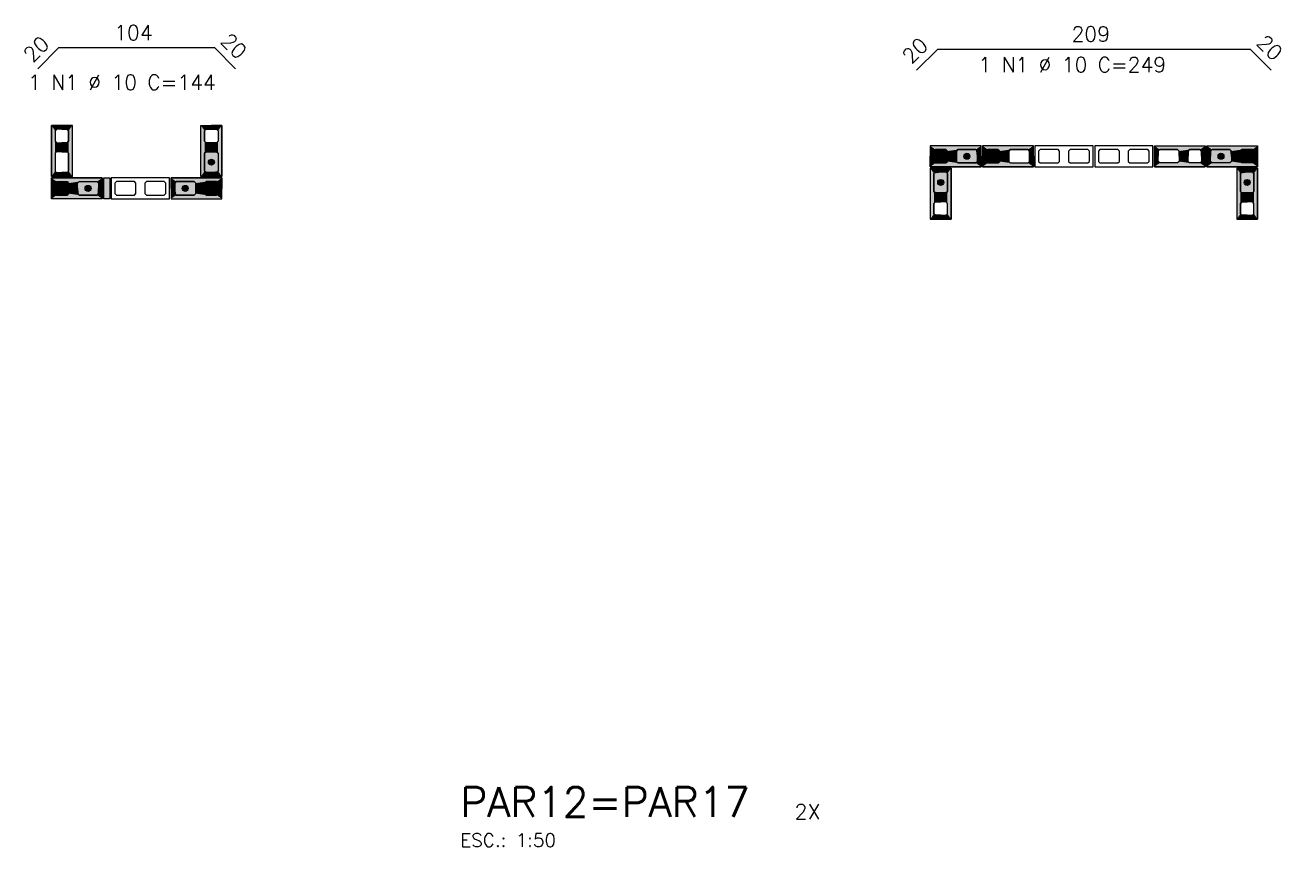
# Model space of a CAD drawing. Extents: x -2 to 121, y -2 to 61.
# Drawn here: x 47.02 to 63.83, y 18.16 to 29.15 of the extents above; entities that cross this region are included whole.
import ezdxf

# ---------------------------------------------------------------- set-up
doc = ezdxf.new("R2010")
doc.units = 0
doc.header["$MEASUREMENT"] = 0
for name, color, linetype in [('PENA_01', 1, 'CONTINUOUS'), ('PENA_02', 2, 'CONTINUOUS'), ('PENA_03', 3, 'CONTINUOUS'), ('PENA_05', 5, 'CONTINUOUS'), ('PENA_06', 6, 'CONTINUOUS'), ('PENA_11', 252, 'CONTINUOUS'), ('PENA_21', 100, 'CONTINUOUS'), ('PENA_25', 210, 'CONTINUOUS')]:
    doc.layers.add(name, color=color, linetype=linetype)
doc.styles.get("Standard").update_dxf_attribs({"font": 'ROMANS.SHX'})

msp = doc.modelspace()

# ---------------------------------------------------------------- linework, layer by layer
at = {"layer": 'PENA_01', "linetype": 'Continuous'}
for points in [[(47.42586, 27.741131), (47.42586, 27.601131), (47.44586, 27.581131), (47.58586, 27.581131), (47.60586, 27.601131), (47.60586, 27.741131), (47.58586, 27.761131), (47.44586, 27.761131), (47.42586, 27.741131)], [(49.60586, 27.741131), (49.60586, 27.601131), (49.58586, 27.581131), (49.44586, 27.581131), (49.42586, 27.601131), (49.42586, 27.741131), (49.44586, 27.761131), (49.58586, 27.761131), (49.60586, 27.741131)], [(47.42586, 27.441131), (47.42586, 27.201131), (47.44586, 27.181131), (47.58586, 27.181131), (47.60586, 27.201131), (47.60586, 27.441131), (47.58586, 27.461131), (47.44586, 27.461131), (47.42586, 27.441131)], [(49.60586, 27.441131), (49.60586, 27.201131), (49.58586, 27.181131), (49.44586, 27.181131), (49.42586, 27.201131), (49.42586, 27.441131), (49.44586, 27.461131), (49.58586, 27.461131), (49.60586, 27.441131)], [(59.204049, 27.310329), (59.344049, 27.310329), (59.364049, 27.330329), (59.364049, 27.470329), (59.344049, 27.490329), (59.204049, 27.490329), (59.184049, 27.470329), (59.184049, 27.330329), (59.204049, 27.310329)], [(59.504049, 27.310329), (59.744049, 27.310329), (59.764049, 27.330329), (59.764049, 27.470329), (59.744049, 27.490329), (59.504049, 27.490329), (59.484049, 27.470329), (59.484049, 27.330329), (59.504049, 27.310329)], [(59.904049, 27.310329), (60.044049, 27.310329), (60.064049, 27.330329), (60.064049, 27.470329), (60.044049, 27.490329), (59.904049, 27.490329), (59.884049, 27.470329), (59.884049, 27.330329), (59.904049, 27.310329)], [(60.204049, 27.310329), (60.444049, 27.310329), (60.464049, 27.330329), (60.464049, 27.470329), (60.444049, 27.490329), (60.204049, 27.490329), (60.184049, 27.470329), (60.184049, 27.330329), (60.204049, 27.310329)], [(60.584049, 27.330329), (60.604049, 27.310329), (60.844049, 27.310329), (60.864049, 27.330329), (60.864049, 27.470329), (60.844049, 27.490329), (60.604049, 27.490329), (60.584049, 27.470329), (60.584049, 27.330329)], [(60.984049, 27.330329), (61.004049, 27.310329), (61.244049, 27.310329), (61.264049, 27.330329), (61.264049, 27.470329), (61.244049, 27.490329), (61.004049, 27.490329), (60.984049, 27.470329), (60.984049, 27.330329)], [(61.384049, 27.330329), (61.404049, 27.310329), (61.644049, 27.310329), (61.664049, 27.330329), (61.664049, 27.470329), (61.644049, 27.490329), (61.404049, 27.490329), (61.384049, 27.470329), (61.384049, 27.330329)], [(61.784049, 27.330329), (61.804049, 27.310329), (62.044049, 27.310329), (62.064049, 27.330329), (62.064049, 27.470329), (62.044049, 27.490329), (61.804049, 27.490329), (61.784049, 27.470329), (61.784049, 27.330329)], [(62.444049, 27.310329), (62.204049, 27.310329), (62.184049, 27.330329), (62.184049, 27.470329), (62.204049, 27.490329), (62.444049, 27.490329), (62.464049, 27.470329), (62.464049, 27.330329), (62.444049, 27.310329)], [(62.744049, 27.310329), (62.604049, 27.310329), (62.584049, 27.330329), (62.584049, 27.470329), (62.604049, 27.490329), (62.744049, 27.490329), (62.764049, 27.470329), (62.764049, 27.330329), (62.744049, 27.310329)], [(63.144049, 27.310329), (62.904049, 27.310329), (62.884049, 27.330329), (62.884049, 27.470329), (62.904049, 27.490329), (63.144049, 27.490329), (63.164049, 27.470329), (63.164049, 27.330329), (63.144049, 27.310329)], [(63.444049, 27.310329), (63.304049, 27.310329), (63.284049, 27.330329), (63.284049, 27.470329), (63.304049, 27.490329), (63.444049, 27.490329), (63.464049, 27.470329), (63.464049, 27.330329), (63.444049, 27.310329)], [(47.44586, 27.061131), (47.58586, 27.061131), (47.60586, 27.041131), (47.60586, 26.901131), (47.58586, 26.881131), (47.44586, 26.881131), (47.42586, 26.901131), (47.42586, 27.041131), (47.44586, 27.061131)], [(47.74586, 27.061131), (47.98586, 27.061131), (48.00586, 27.041131), (48.00586, 26.901131), (47.98586, 26.881131), (47.74586, 26.881131), (47.72586, 26.901131), (47.72586, 27.041131), (47.74586, 27.061131)], [(48.50586, 27.041131), (48.48586, 27.061131), (48.24586, 27.061131), (48.22586, 27.041131), (48.22586, 26.901131), (48.24586, 26.881131), (48.48586, 26.881131), (48.50586, 26.901131), (48.50586, 27.041131)], [(48.90586, 27.041131), (48.88586, 27.061131), (48.64586, 27.061131), (48.62586, 27.041131), (48.62586, 26.901131), (48.64586, 26.881131), (48.88586, 26.881131), (48.90586, 26.901131), (48.90586, 27.041131)], [(49.28586, 27.061131), (49.04586, 27.061131), (49.02586, 27.041131), (49.02586, 26.901131), (49.04586, 26.881131), (49.28586, 26.881131), (49.30586, 26.901131), (49.30586, 27.041131), (49.28586, 27.061131)], [(49.58586, 27.061131), (49.44586, 27.061131), (49.42586, 27.041131), (49.42586, 26.901131), (49.44586, 26.881131), (49.58586, 26.881131), (49.60586, 26.901131), (49.60586, 27.041131), (49.58586, 27.061131)], [(59.364049, 26.930329), (59.364049, 27.170329), (59.344049, 27.190329), (59.204049, 27.190329), (59.184049, 27.170329), (59.184049, 26.930329), (59.204049, 26.910329), (59.344049, 26.910329), (59.364049, 26.930329)], [(63.464049, 26.930329), (63.464049, 27.170329), (63.444049, 27.190329), (63.304049, 27.190329), (63.284049, 27.170329), (63.284049, 26.930329), (63.304049, 26.910329), (63.444049, 26.910329), (63.464049, 26.930329)], [(59.364049, 26.630329), (59.364049, 26.770329), (59.344049, 26.790329), (59.204049, 26.790329), (59.184049, 26.770329), (59.184049, 26.630329), (59.204049, 26.610329), (59.344049, 26.610329), (59.364049, 26.630329)], [(63.464049, 26.630329), (63.464049, 26.770329), (63.444049, 26.790329), (63.304049, 26.790329), (63.284049, 26.770329), (63.284049, 26.630329), (63.304049, 26.610329), (63.444049, 26.610329), (63.464049, 26.630329)]]:
    msp.add_lwpolyline(points, dxfattribs=at)
at = {"layer": 'PENA_02', "linetype": 'Continuous'}
for points in [[(47.37586, 27.811131), (47.37586, 27.131131), (47.65586, 27.131131), (47.65586, 27.811131), (47.37586, 27.811131)], [(49.65586, 27.811131), (49.65586, 27.131131), (49.37586, 27.131131), (49.37586, 27.811131), (49.65586, 27.811131)], [(59.134049, 27.260329), (59.814049, 27.260329), (59.814049, 27.540329), (59.134049, 27.540329), (59.134049, 27.260329)], [(59.834049, 27.260329), (60.514049, 27.260329), (60.514049, 27.540329), (59.834049, 27.540329), (59.834049, 27.260329)], [(60.534049, 27.260329), (61.314049, 27.260329), (61.314049, 27.540329), (60.534049, 27.540329), (60.534049, 27.260329)], [(61.334049, 27.260329), (62.114049, 27.260329), (62.114049, 27.540329), (61.334049, 27.540329), (61.334049, 27.260329)], [(62.814049, 27.260329), (62.134049, 27.260329), (62.134049, 27.540329), (62.814049, 27.540329), (62.814049, 27.260329)], [(63.514049, 27.260329), (62.834049, 27.260329), (62.834049, 27.540329), (63.514049, 27.540329), (63.514049, 27.260329)], [(59.414049, 26.560329), (59.414049, 27.240329), (59.134049, 27.240329), (59.134049, 26.560329), (59.414049, 26.560329)], [(63.514049, 26.560329), (63.514049, 27.240329), (63.234049, 27.240329), (63.234049, 26.560329), (63.514049, 26.560329)], [(47.37586, 27.111131), (48.05586, 27.111131), (48.05586, 26.831131), (47.37586, 26.831131), (47.37586, 27.111131)], [(48.15586, 26.831131), (48.07586, 26.831131), (48.07586, 27.111131), (48.15586, 27.111131), (48.15586, 26.831131)], [(48.95586, 27.111131), (48.17586, 27.111131), (48.17586, 26.831131), (48.95586, 26.831131), (48.95586, 27.111131)], [(49.65586, 27.111131), (48.97586, 27.111131), (48.97586, 26.831131), (49.65586, 26.831131), (49.65586, 27.111131)]]:
    msp.add_lwpolyline(points, dxfattribs=at)
at = {"layer": 'PENA_03', "linetype": 'Continuous'}
for points in [[(49.44586, 27.181131), (49.42586, 27.201131), (49.42586, 27.441131), (49.44586, 27.461131), (49.58586, 27.461131), (49.60586, 27.441131), (49.60586, 27.201131), (49.58586, 27.181131), (49.44586, 27.181131)], [(59.204049, 27.310329), (59.184049, 27.330329), (59.184049, 27.470329), (59.204049, 27.490329), (59.344049, 27.490329), (59.364049, 27.470329), (59.364049, 27.330329), (59.344049, 27.310329), (59.204049, 27.310329)], [(59.764049, 27.330329), (59.744049, 27.310329), (59.504049, 27.310329), (59.484049, 27.330329), (59.484049, 27.470329), (59.504049, 27.490329), (59.744049, 27.490329), (59.764049, 27.470329), (59.764049, 27.330329)], [(59.904049, 27.310329), (59.884049, 27.330329), (59.884049, 27.470329), (59.904049, 27.490329), (60.044049, 27.490329), (60.064049, 27.470329), (60.064049, 27.330329), (60.044049, 27.310329), (59.904049, 27.310329)], [(63.164049, 27.330329), (63.144049, 27.310329), (62.904049, 27.310329), (62.884049, 27.330329), (62.884049, 27.470329), (62.904049, 27.490329), (63.144049, 27.490329), (63.164049, 27.470329), (63.164049, 27.330329)], [(63.304049, 27.310329), (63.284049, 27.330329), (63.284049, 27.470329), (63.304049, 27.490329), (63.444049, 27.490329), (63.464049, 27.470329), (63.464049, 27.330329), (63.444049, 27.310329), (63.304049, 27.310329)], [(47.44586, 26.881131), (47.42586, 26.901131), (47.42586, 27.041131), (47.44586, 27.061131), (47.58586, 27.061131), (47.60586, 27.041131), (47.60586, 26.901131), (47.58586, 26.881131), (47.44586, 26.881131)], [(47.72586, 27.041131), (47.74586, 27.061131), (47.98586, 27.061131), (48.00586, 27.041131), (48.00586, 26.901131), (47.98586, 26.881131), (47.74586, 26.881131), (47.72586, 26.901131), (47.72586, 27.041131)], [(49.02586, 27.041131), (49.04586, 27.061131), (49.28586, 27.061131), (49.30586, 27.041131), (49.30586, 26.901131), (49.28586, 26.881131), (49.04586, 26.881131), (49.02586, 26.901131), (49.02586, 27.041131)], [(49.44586, 26.881131), (49.42586, 26.901131), (49.42586, 27.041131), (49.44586, 27.061131), (49.58586, 27.061131), (49.60586, 27.041131), (49.60586, 26.901131), (49.58586, 26.881131), (49.44586, 26.881131)], [(59.344049, 27.190329), (59.364049, 27.170329), (59.364049, 26.930329), (59.344049, 26.910329), (59.204049, 26.910329), (59.184049, 26.930329), (59.184049, 27.170329), (59.204049, 27.190329), (59.344049, 27.190329)], [(63.444049, 27.190329), (63.464049, 27.170329), (63.464049, 26.930329), (63.444049, 26.910329), (63.304049, 26.910329), (63.284049, 26.930329), (63.284049, 27.170329), (63.304049, 27.190329), (63.444049, 27.190329)]]:
    msp.add_lwpolyline(points, dxfattribs=at)
for centre in [(59.274049, 27.400329), (59.624049, 27.400329), (59.974049, 27.400329), (63.024049, 27.400329), (63.374049, 27.400329), (49.51586, 27.321131), (59.274049, 27.050329), (63.374049, 27.050329), (47.51586, 26.971131), (47.86586, 26.971131), (49.16586, 26.971131), (49.51586, 26.971131)]:
    msp.add_circle(centre, 0.04, dxfattribs=at)
for points in [[(59.314049, 27.400329), (59.254049, 27.43497), (59.236461, 27.41401)], [(59.314049, 27.400329), (59.236461, 27.41401), (59.236461, 27.386648)], [(59.314049, 27.400329), (59.236461, 27.386648), (59.254049, 27.365688)], [(59.314049, 27.400329), (59.280995, 27.439721), (59.254049, 27.43497)], [(59.314049, 27.400329), (59.254049, 27.365688), (59.280995, 27.360937)], [(59.314049, 27.400329), (59.304691, 27.42604), (59.280995, 27.439721)], [(59.314049, 27.400329), (59.280995, 27.360937), (59.304691, 27.374617)], [(59.314049, 27.400329), (59.304691, 27.374617), (59.314049, 27.400329)], [(59.664049, 27.400329), (59.604049, 27.43497), (59.586461, 27.41401)], [(59.664049, 27.400329), (59.586461, 27.41401), (59.586461, 27.386648)], [(59.664049, 27.400329), (59.586461, 27.386648), (59.604049, 27.365688)], [(59.664049, 27.400329), (59.630995, 27.439721), (59.604049, 27.43497)], [(59.664049, 27.400329), (59.604049, 27.365688), (59.630995, 27.360937)], [(59.664049, 27.400329), (59.654691, 27.42604), (59.630995, 27.439721)], [(59.664049, 27.400329), (59.630995, 27.360937), (59.654691, 27.374617)], [(59.664049, 27.400329), (59.654691, 27.374617), (59.664049, 27.400329)], [(60.014049, 27.400329), (59.954049, 27.43497), (59.936461, 27.41401)], [(60.014049, 27.400329), (59.936461, 27.41401), (59.936461, 27.386648)], [(60.014049, 27.400329), (59.936461, 27.386648), (59.954049, 27.365688)], [(60.014049, 27.400329), (59.980995, 27.439721), (59.954049, 27.43497)], [(60.014049, 27.400329), (59.954049, 27.365688), (59.980995, 27.360937)], [(60.014049, 27.400329), (60.004691, 27.42604), (59.980995, 27.439721)], [(60.014049, 27.400329), (59.980995, 27.360937), (60.004691, 27.374617)], [(60.014049, 27.400329), (60.004691, 27.374617), (60.014049, 27.400329)], [(63.064049, 27.400329), (63.004049, 27.43497), (62.986461, 27.41401)], [(63.064049, 27.400329), (62.986461, 27.41401), (62.986461, 27.386648)], [(63.064049, 27.400329), (62.986461, 27.386648), (63.004049, 27.365688)], [(63.064049, 27.400329), (63.030995, 27.439721), (63.004049, 27.43497)], [(63.064049, 27.400329), (63.004049, 27.365688), (63.030995, 27.360937)], [(63.064049, 27.400329), (63.054691, 27.42604), (63.030995, 27.439721)], [(63.064049, 27.400329), (63.030995, 27.360937), (63.054691, 27.374617)], [(63.064049, 27.400329), (63.054691, 27.374617), (63.064049, 27.400329)], [(63.414049, 27.400329), (63.354049, 27.43497), (63.336461, 27.41401)], [(63.414049, 27.400329), (63.336461, 27.41401), (63.336461, 27.386648)], [(63.414049, 27.400329), (63.336461, 27.386648), (63.354049, 27.365688)], [(63.414049, 27.400329), (63.380995, 27.439721), (63.354049, 27.43497)], [(63.414049, 27.400329), (63.354049, 27.365688), (63.380995, 27.360937)], [(63.414049, 27.400329), (63.404691, 27.42604), (63.380995, 27.439721)], [(63.414049, 27.400329), (63.380995, 27.360937), (63.404691, 27.374617)], [(63.414049, 27.400329), (63.404691, 27.374617), (63.414049, 27.400329)], [(49.55586, 27.321131), (49.49586, 27.355772), (49.478272, 27.334811)], [(49.55586, 27.321131), (49.478272, 27.334811), (49.478272, 27.30745)], [(49.55586, 27.321131), (49.478272, 27.30745), (49.49586, 27.286489)], [(49.55586, 27.321131), (49.522806, 27.360523), (49.49586, 27.355772)], [(49.55586, 27.321131), (49.49586, 27.286489), (49.522806, 27.281738)], [(49.55586, 27.321131), (49.546502, 27.346842), (49.522806, 27.360523)], [(49.55586, 27.321131), (49.522806, 27.281738), (49.546502, 27.295419)], [(49.55586, 27.321131), (49.546502, 27.295419), (49.55586, 27.321131)], [(59.314049, 27.050329), (59.254049, 27.08497), (59.236461, 27.06401)], [(59.314049, 27.050329), (59.236461, 27.06401), (59.236461, 27.036648)], [(59.314049, 27.050329), (59.236461, 27.036648), (59.254049, 27.015688)], [(59.314049, 27.050329), (59.280995, 27.089721), (59.254049, 27.08497)], [(59.314049, 27.050329), (59.254049, 27.015688), (59.280995, 27.010937)], [(59.314049, 27.050329), (59.304691, 27.07604), (59.280995, 27.089721)], [(59.314049, 27.050329), (59.280995, 27.010937), (59.304691, 27.024617)], [(59.314049, 27.050329), (59.304691, 27.024617), (59.314049, 27.050329)], [(63.414049, 27.050329), (63.354049, 27.08497), (63.336461, 27.06401)], [(63.414049, 27.050329), (63.336461, 27.06401), (63.336461, 27.036648)], [(63.414049, 27.050329), (63.336461, 27.036648), (63.354049, 27.015688)], [(63.414049, 27.050329), (63.380995, 27.089721), (63.354049, 27.08497)], [(63.414049, 27.050329), (63.354049, 27.015688), (63.380995, 27.010937)], [(63.414049, 27.050329), (63.404691, 27.07604), (63.380995, 27.089721)], [(63.414049, 27.050329), (63.380995, 27.010937), (63.404691, 27.024617)], [(63.414049, 27.050329), (63.404691, 27.024617), (63.414049, 27.050329)], [(47.55586, 26.971131), (47.49586, 27.005772), (47.478272, 26.984811)], [(47.55586, 26.971131), (47.478272, 26.984811), (47.478272, 26.95745)], [(47.55586, 26.971131), (47.478272, 26.95745), (47.49586, 26.93649)], [(47.55586, 26.971131), (47.522806, 27.010523), (47.49586, 27.005772)], [(47.55586, 26.971131), (47.49586, 26.93649), (47.522806, 26.931738)], [(47.55586, 26.971131), (47.546502, 26.996842), (47.522806, 27.010523)], [(47.55586, 26.971131), (47.522806, 26.931738), (47.546502, 26.945419)], [(47.55586, 26.971131), (47.546502, 26.945419), (47.55586, 26.971131)], [(47.90586, 26.971131), (47.84586, 27.005772), (47.828272, 26.984811)], [(47.90586, 26.971131), (47.828272, 26.984811), (47.828272, 26.95745)], [(47.90586, 26.971131), (47.828272, 26.95745), (47.84586, 26.936489)], [(47.90586, 26.971131), (47.872806, 27.010523), (47.84586, 27.005772)], [(47.90586, 26.971131), (47.84586, 26.936489), (47.872806, 26.931738)], [(47.90586, 26.971131), (47.896502, 26.996842), (47.872806, 27.010523)], [(47.90586, 26.971131), (47.872806, 26.931738), (47.896502, 26.945419)], [(47.90586, 26.971131), (47.896502, 26.945419), (47.90586, 26.971131)], [(49.20586, 26.971131), (49.14586, 27.005772), (49.128272, 26.984811)], [(49.20586, 26.971131), (49.128272, 26.984811), (49.128272, 26.95745)], [(49.20586, 26.971131), (49.128272, 26.95745), (49.14586, 26.936489)], [(49.20586, 26.971131), (49.172806, 27.010523), (49.14586, 27.005772)], [(49.20586, 26.971131), (49.14586, 26.936489), (49.172806, 26.931738)], [(49.20586, 26.971131), (49.196502, 26.996842), (49.172806, 27.010523)], [(49.20586, 26.971131), (49.172806, 26.931738), (49.196502, 26.945419)], [(49.20586, 26.971131), (49.196502, 26.945419), (49.20586, 26.971131)], [(49.55586, 26.971131), (49.49586, 27.005772), (49.478272, 26.984811)], [(49.55586, 26.971131), (49.478272, 26.984811), (49.478272, 26.95745)], [(49.55586, 26.971131), (49.478272, 26.95745), (49.49586, 26.93649)], [(49.55586, 26.971131), (49.522806, 27.010523), (49.49586, 27.005772)], [(49.55586, 26.971131), (49.49586, 26.93649), (49.522806, 26.931738)], [(49.55586, 26.971131), (49.546502, 26.996842), (49.522806, 27.010523)], [(49.55586, 26.971131), (49.522806, 26.931738), (49.546502, 26.945419)], [(49.55586, 26.971131), (49.546502, 26.945419), (49.55586, 26.971131)]]:
    msp.add_solid(points, dxfattribs=at)
at = {"layer": 'PENA_05', "linetype": 'Continuous'}
for p, q in [((47.193017, 28.571916), (47.47586, 28.854759)), ((47.47586, 28.854759), (49.55569, 28.854833)), ((49.55569, 28.854833), (49.838532, 28.57199)), ((58.951206, 28.551835), (59.234049, 28.834677)), ((59.234049, 28.834677), (63.413879, 28.834833)), ((63.413879, 28.834833), (63.696722, 28.55199))]:
    msp.add_line(p, q, dxfattribs=at)
at = {"layer": 'PENA_11', "linetype": 'Continuous'}
for points in [[(49.44586, 27.181131), (49.42586, 27.441131), (49.44586, 27.461131)], [(49.44586, 27.181131), (49.42586, 27.201131), (49.42586, 27.441131)], [(49.44586, 27.181131), (49.44586, 27.461131), (49.58586, 27.461131)], [(49.44586, 27.181131), (49.58586, 27.461131), (49.60586, 27.441131)], [(49.44586, 27.181131), (49.60586, 27.441131), (49.60586, 27.201131)], [(59.204049, 27.310329), (59.184049, 27.470329), (59.204049, 27.490329)], [(59.204049, 27.310329), (59.184049, 27.330329), (59.184049, 27.470329)], [(59.204049, 27.310329), (59.204049, 27.490329), (59.344049, 27.490329)], [(59.204049, 27.310329), (59.344049, 27.490329), (59.364049, 27.470329)], [(59.204049, 27.310329), (59.364049, 27.470329), (59.364049, 27.330329)], [(59.764049, 27.330329), (59.484049, 27.470329), (59.504049, 27.490329)], [(59.764049, 27.330329), (59.484049, 27.330329), (59.484049, 27.470329)], [(59.764049, 27.330329), (59.504049, 27.490329), (59.744049, 27.490329)], [(59.764049, 27.330329), (59.744049, 27.490329), (59.764049, 27.470329)], [(59.764049, 27.330329), (59.764049, 27.470329), (59.764049, 27.330329)], [(59.904049, 27.310329), (59.884049, 27.470329), (59.904049, 27.490329)], [(59.904049, 27.310329), (59.884049, 27.330329), (59.884049, 27.470329)], [(59.904049, 27.310329), (59.904049, 27.490329), (60.044049, 27.490329)], [(59.904049, 27.310329), (60.044049, 27.490329), (60.064049, 27.470329)], [(59.904049, 27.310329), (60.064049, 27.470329), (60.064049, 27.330329)], [(63.164049, 27.330329), (62.884049, 27.470329), (62.904049, 27.490329)], [(63.164049, 27.330329), (62.884049, 27.330329), (62.884049, 27.470329)], [(63.164049, 27.330329), (62.904049, 27.490329), (63.144049, 27.490329)], [(63.164049, 27.330329), (63.144049, 27.490329), (63.164049, 27.470329)], [(63.164049, 27.330329), (63.164049, 27.470329), (63.164049, 27.330329)], [(63.304049, 27.310329), (63.284049, 27.470329), (63.304049, 27.490329)], [(63.304049, 27.310329), (63.284049, 27.330329), (63.284049, 27.470329)], [(63.304049, 27.310329), (63.304049, 27.490329), (63.444049, 27.490329)], [(63.304049, 27.310329), (63.444049, 27.490329), (63.464049, 27.470329)], [(63.304049, 27.310329), (63.464049, 27.470329), (63.464049, 27.330329)], [(59.204049, 27.310329), (59.364049, 27.330329), (59.344049, 27.310329)], [(59.204049, 27.310329), (59.344049, 27.310329), (59.204049, 27.310329)], [(59.764049, 27.330329), (59.504049, 27.310329), (59.484049, 27.330329)], [(59.764049, 27.330329), (59.744049, 27.310329), (59.504049, 27.310329)], [(59.904049, 27.310329), (60.064049, 27.330329), (60.044049, 27.310329)], [(59.904049, 27.310329), (60.044049, 27.310329), (59.904049, 27.310329)], [(63.164049, 27.330329), (62.904049, 27.310329), (62.884049, 27.330329)], [(63.164049, 27.330329), (63.144049, 27.310329), (62.904049, 27.310329)], [(63.304049, 27.310329), (63.464049, 27.330329), (63.444049, 27.310329)], [(63.304049, 27.310329), (63.444049, 27.310329), (63.304049, 27.310329)], [(47.44586, 26.881131), (47.42586, 27.041131), (47.44586, 27.061131)], [(47.44586, 26.881131), (47.44586, 27.061131), (47.58586, 27.061131)], [(47.44586, 26.881131), (47.58586, 27.061131), (47.60586, 27.041131)], [(47.72586, 27.041131), (47.74586, 27.061131), (47.98586, 27.061131)], [(47.72586, 27.041131), (47.98586, 27.061131), (48.00586, 27.041131)], [(49.02586, 27.041131), (49.04586, 27.061131), (49.28586, 27.061131)], [(49.02586, 27.041131), (49.28586, 27.061131), (49.30586, 27.041131)], [(49.44586, 26.881131), (49.42586, 27.041131), (49.44586, 27.061131)], [(49.44586, 27.181131), (49.60586, 27.201131), (49.58586, 27.181131)], [(49.44586, 27.181131), (49.58586, 27.181131), (49.44586, 27.181131)], [(49.44586, 26.881131), (49.44586, 27.061131), (49.58586, 27.061131)], [(49.44586, 26.881131), (49.58586, 27.061131), (49.60586, 27.041131)], [(59.344049, 27.190329), (59.204049, 26.910329), (59.184049, 26.930329)], [(59.344049, 27.190329), (59.184049, 26.930329), (59.184049, 27.170329)], [(59.344049, 27.190329), (59.184049, 27.170329), (59.204049, 27.190329)], [(59.344049, 27.190329), (59.344049, 26.910329), (59.204049, 26.910329)], [(59.344049, 27.190329), (59.204049, 27.190329), (59.344049, 27.190329)], [(59.344049, 27.190329), (59.364049, 27.170329), (59.364049, 26.930329)], [(59.344049, 27.190329), (59.364049, 26.930329), (59.344049, 26.910329)], [(63.444049, 27.190329), (63.304049, 26.910329), (63.284049, 26.930329)], [(63.444049, 27.190329), (63.284049, 26.930329), (63.284049, 27.170329)], [(63.444049, 27.190329), (63.284049, 27.170329), (63.304049, 27.190329)], [(63.444049, 27.190329), (63.444049, 26.910329), (63.304049, 26.910329)], [(63.444049, 27.190329), (63.304049, 27.190329), (63.444049, 27.190329)], [(63.444049, 27.190329), (63.464049, 27.170329), (63.464049, 26.930329)], [(63.444049, 27.190329), (63.464049, 26.930329), (63.444049, 26.910329)], [(47.44586, 26.881131), (47.42586, 26.901131), (47.42586, 27.041131)], [(47.44586, 26.881131), (47.60586, 27.041131), (47.60586, 26.901131)], [(47.44586, 26.881131), (47.60586, 26.901131), (47.58586, 26.881131)], [(47.72586, 27.041131), (48.00586, 27.041131), (48.00586, 26.901131)], [(47.72586, 27.041131), (48.00586, 26.901131), (47.98586, 26.881131)], [(47.72586, 27.041131), (47.98586, 26.881131), (47.74586, 26.881131)], [(47.72586, 27.041131), (47.74586, 26.881131), (47.72586, 26.901131)], [(47.72586, 27.041131), (47.72586, 26.901131), (47.72586, 27.041131)], [(49.02586, 27.041131), (49.30586, 27.041131), (49.30586, 26.901131)], [(49.02586, 27.041131), (49.30586, 26.901131), (49.28586, 26.881131)], [(49.02586, 27.041131), (49.28586, 26.881131), (49.04586, 26.881131)], [(49.02586, 27.041131), (49.04586, 26.881131), (49.02586, 26.901131)], [(49.02586, 27.041131), (49.02586, 26.901131), (49.02586, 27.041131)], [(49.44586, 26.881131), (49.42586, 26.901131), (49.42586, 27.041131)], [(49.44586, 26.881131), (49.60586, 27.041131), (49.60586, 26.901131)], [(49.44586, 26.881131), (49.60586, 26.901131), (49.58586, 26.881131)], [(47.44586, 26.881131), (47.58586, 26.881131), (47.44586, 26.881131)], [(49.44586, 26.881131), (49.58586, 26.881131), (49.44586, 26.881131)]]:
    msp.add_solid(points, dxfattribs=at)
at = {"layer": 'PENA_21', "linetype": 'Continuous'}
for points in [[(47.51586, 27.811131), (47.51586, 27.761131), (47.44586, 27.761131), (47.42586, 27.741131), (47.42586, 27.601131), (47.44586, 27.581131), (47.51586, 27.581131), (47.51586, 27.461131), (47.44586, 27.461131), (47.42586, 27.441131), (47.42586, 27.201131), (47.44586, 27.181131), (47.51586, 27.181131), (47.51586, 27.131131), (47.37586, 27.131131), (47.37586, 27.811131), (47.51586, 27.811131)], [(47.51586, 27.811131), (47.51586, 27.761131), (47.58586, 27.761131), (47.60586, 27.741131), (47.60586, 27.601131), (47.58586, 27.581131), (47.51586, 27.581131), (47.51586, 27.461131), (47.58586, 27.461131), (47.60586, 27.441131), (47.60586, 27.201131), (47.58586, 27.181131), (47.51586, 27.181131), (47.51586, 27.131131), (47.65586, 27.131131), (47.65586, 27.811131), (47.51586, 27.811131)], [(49.51586, 27.811131), (49.51586, 27.761131), (49.44586, 27.761131), (49.42586, 27.741131), (49.42586, 27.601131), (49.44586, 27.581131), (49.51586, 27.581131), (49.51586, 27.461131), (49.44586, 27.461131), (49.42586, 27.441131), (49.42586, 27.201131), (49.44586, 27.181131), (49.51586, 27.181131), (49.51586, 27.131131), (49.37586, 27.131131), (49.37586, 27.811131), (49.51586, 27.811131)], [(49.51586, 27.811131), (49.51586, 27.761131), (49.58586, 27.761131), (49.60586, 27.741131), (49.60586, 27.601131), (49.58586, 27.581131), (49.51586, 27.581131), (49.51586, 27.461131), (49.58586, 27.461131), (49.60586, 27.441131), (49.60586, 27.201131), (49.58586, 27.181131), (49.51586, 27.181131), (49.51586, 27.131131), (49.65586, 27.131131), (49.65586, 27.811131), (49.51586, 27.811131)], [(59.134049, 27.400329), (59.184049, 27.400329), (59.184049, 27.470329), (59.204049, 27.490329), (59.344049, 27.490329), (59.364049, 27.470329), (59.364049, 27.400329), (59.484049, 27.400329), (59.484049, 27.470329), (59.504049, 27.490329), (59.744049, 27.490329), (59.764049, 27.470329), (59.764049, 27.400329), (59.814049, 27.400329), (59.814049, 27.540329), (59.134049, 27.540329), (59.134049, 27.400329)], [(59.134049, 27.400329), (59.184049, 27.400329), (59.184049, 27.330329), (59.204049, 27.310329), (59.344049, 27.310329), (59.364049, 27.330329), (59.364049, 27.400329), (59.484049, 27.400329), (59.484049, 27.330329), (59.504049, 27.310329), (59.744049, 27.310329), (59.764049, 27.330329), (59.764049, 27.400329), (59.814049, 27.400329), (59.814049, 27.260329), (59.134049, 27.260329), (59.134049, 27.400329)], [(59.834049, 27.400329), (59.884049, 27.400329), (59.884049, 27.470329), (59.904049, 27.490329), (60.044049, 27.490329), (60.064049, 27.470329), (60.064049, 27.400329), (60.184049, 27.400329), (60.184049, 27.470329), (60.204049, 27.490329), (60.444049, 27.490329), (60.464049, 27.470329), (60.464049, 27.400329), (60.514049, 27.400329), (60.514049, 27.540329), (59.834049, 27.540329), (59.834049, 27.400329)], [(59.834049, 27.400329), (59.884049, 27.400329), (59.884049, 27.330329), (59.904049, 27.310329), (60.044049, 27.310329), (60.064049, 27.330329), (60.064049, 27.400329), (60.184049, 27.400329), (60.184049, 27.330329), (60.204049, 27.310329), (60.444049, 27.310329), (60.464049, 27.330329), (60.464049, 27.400329), (60.514049, 27.400329), (60.514049, 27.260329), (59.834049, 27.260329), (59.834049, 27.400329)], [(62.814049, 27.400329), (62.764049, 27.400329), (62.764049, 27.470329), (62.744049, 27.490329), (62.604049, 27.490329), (62.584049, 27.470329), (62.584049, 27.400329), (62.464049, 27.400329), (62.464049, 27.470329), (62.444049, 27.490329), (62.204049, 27.490329), (62.184049, 27.470329), (62.184049, 27.400329), (62.134049, 27.400329), (62.134049, 27.540329), (62.814049, 27.540329), (62.814049, 27.400329)], [(62.814049, 27.400329), (62.764049, 27.400329), (62.764049, 27.330329), (62.744049, 27.310329), (62.604049, 27.310329), (62.584049, 27.330329), (62.584049, 27.400329), (62.464049, 27.400329), (62.464049, 27.330329), (62.444049, 27.310329), (62.204049, 27.310329), (62.184049, 27.330329), (62.184049, 27.400329), (62.134049, 27.400329), (62.134049, 27.260329), (62.814049, 27.260329), (62.814049, 27.400329)], [(63.514049, 27.400329), (63.464049, 27.400329), (63.464049, 27.470329), (63.444049, 27.490329), (63.304049, 27.490329), (63.284049, 27.470329), (63.284049, 27.400329), (63.164049, 27.400329), (63.164049, 27.470329), (63.144049, 27.490329), (62.904049, 27.490329), (62.884049, 27.470329), (62.884049, 27.400329), (62.834049, 27.400329), (62.834049, 27.540329), (63.514049, 27.540329), (63.514049, 27.400329)], [(63.514049, 27.400329), (63.464049, 27.400329), (63.464049, 27.330329), (63.444049, 27.310329), (63.304049, 27.310329), (63.284049, 27.330329), (63.284049, 27.400329), (63.164049, 27.400329), (63.164049, 27.330329), (63.144049, 27.310329), (62.904049, 27.310329), (62.884049, 27.330329), (62.884049, 27.400329), (62.834049, 27.400329), (62.834049, 27.260329), (63.514049, 27.260329), (63.514049, 27.400329)], [(59.274049, 26.560329), (59.274049, 26.610329), (59.204049, 26.610329), (59.184049, 26.630329), (59.184049, 26.770329), (59.204049, 26.790329), (59.274049, 26.790329), (59.274049, 26.910329), (59.204049, 26.910329), (59.184049, 26.930329), (59.184049, 27.170329), (59.204049, 27.190329), (59.274049, 27.190329), (59.274049, 27.240329), (59.134049, 27.240329), (59.134049, 26.560329), (59.274049, 26.560329)], [(59.274049, 26.560329), (59.274049, 26.610329), (59.344049, 26.610329), (59.364049, 26.630329), (59.364049, 26.770329), (59.344049, 26.790329), (59.274049, 26.790329), (59.274049, 26.910329), (59.344049, 26.910329), (59.364049, 26.930329), (59.364049, 27.170329), (59.344049, 27.190329), (59.274049, 27.190329), (59.274049, 27.240329), (59.414049, 27.240329), (59.414049, 26.560329), (59.274049, 26.560329)], [(63.374049, 26.560329), (63.374049, 26.610329), (63.304049, 26.610329), (63.284049, 26.630329), (63.284049, 26.770329), (63.304049, 26.790329), (63.374049, 26.790329), (63.374049, 26.910329), (63.304049, 26.910329), (63.284049, 26.930329), (63.284049, 27.170329), (63.304049, 27.190329), (63.374049, 27.190329), (63.374049, 27.240329), (63.234049, 27.240329), (63.234049, 26.560329), (63.374049, 26.560329)], [(63.374049, 26.560329), (63.374049, 26.610329), (63.444049, 26.610329), (63.464049, 26.630329), (63.464049, 26.770329), (63.444049, 26.790329), (63.374049, 26.790329), (63.374049, 26.910329), (63.444049, 26.910329), (63.464049, 26.930329), (63.464049, 27.170329), (63.444049, 27.190329), (63.374049, 27.190329), (63.374049, 27.240329), (63.514049, 27.240329), (63.514049, 26.560329), (63.374049, 26.560329)], [(47.37586, 26.971131), (47.42586, 26.971131), (47.42586, 27.041131), (47.44586, 27.061131), (47.58586, 27.061131), (47.60586, 27.041131), (47.60586, 26.971131), (47.72586, 26.971131), (47.72586, 27.041131), (47.74586, 27.061131), (47.98586, 27.061131), (48.00586, 27.041131), (48.00586, 26.971131), (48.05586, 26.971131), (48.05586, 27.111131), (47.37586, 27.111131), (47.37586, 26.971131)], [(49.65586, 26.971131), (49.60586, 26.971131), (49.60586, 27.041131), (49.58586, 27.061131), (49.44586, 27.061131), (49.42586, 27.041131), (49.42586, 26.971131), (49.30586, 26.971131), (49.30586, 27.041131), (49.28586, 27.061131), (49.04586, 27.061131), (49.02586, 27.041131), (49.02586, 26.971131), (48.97586, 26.971131), (48.97586, 27.111131), (49.65586, 27.111131), (49.65586, 26.971131)], [(47.37586, 26.971131), (47.42586, 26.971131), (47.42586, 26.901131), (47.44586, 26.881131), (47.58586, 26.881131), (47.60586, 26.901131), (47.60586, 26.971131), (47.72586, 26.971131), (47.72586, 26.901131), (47.74586, 26.881131), (47.98586, 26.881131), (48.00586, 26.901131), (48.00586, 26.971131), (48.05586, 26.971131), (48.05586, 26.831131), (47.37586, 26.831131), (47.37586, 26.971131)], [(49.65586, 26.971131), (49.60586, 26.971131), (49.60586, 26.901131), (49.58586, 26.881131), (49.44586, 26.881131), (49.42586, 26.901131), (49.42586, 26.971131), (49.30586, 26.971131), (49.30586, 26.901131), (49.28586, 26.881131), (49.04586, 26.881131), (49.02586, 26.901131), (49.02586, 26.971131), (48.97586, 26.971131), (48.97586, 26.831131), (49.65586, 26.831131), (49.65586, 26.971131)]]:
    msp.add_lwpolyline(points, dxfattribs=at)
for points in [[(47.44586, 27.761131), (47.42586, 27.741131), (47.37586, 27.811131)], [(47.44586, 27.761131), (47.37586, 27.811131), (47.51586, 27.811131)], [(47.37586, 27.811131), (47.42586, 27.741131), (47.37586, 27.131131)], [(47.37586, 27.131131), (47.42586, 27.741131), (47.42586, 27.201131)], [(47.42586, 27.201131), (47.42586, 27.741131), (47.42586, 27.601131)], [(47.44586, 27.761131), (47.51586, 27.811131), (47.51586, 27.761131)], [(47.65586, 27.811131), (47.51586, 27.811131), (47.58586, 27.761131)], [(47.58586, 27.761131), (47.51586, 27.811131), (47.51586, 27.761131)], [(47.60586, 27.741131), (47.65586, 27.811131), (47.58586, 27.761131)], [(47.65586, 27.131131), (47.65586, 27.811131), (47.60586, 27.741131)], [(47.60586, 27.601131), (47.65586, 27.131131), (47.60586, 27.741131)], [(49.44586, 27.761131), (49.42586, 27.741131), (49.37586, 27.811131)], [(49.44586, 27.761131), (49.37586, 27.811131), (49.51586, 27.811131)], [(49.37586, 27.811131), (49.42586, 27.741131), (49.37586, 27.131131)], [(49.37586, 27.131131), (49.42586, 27.741131), (49.42586, 27.201131)], [(49.42586, 27.201131), (49.42586, 27.741131), (49.42586, 27.601131)], [(49.44586, 27.761131), (49.51586, 27.811131), (49.51586, 27.761131)], [(49.65586, 27.811131), (49.51586, 27.811131), (49.58586, 27.761131)], [(49.58586, 27.761131), (49.51586, 27.811131), (49.51586, 27.761131)], [(49.60586, 27.741131), (49.65586, 27.811131), (49.58586, 27.761131)], [(49.65586, 27.131131), (49.65586, 27.811131), (49.60586, 27.741131)], [(49.60586, 27.601131), (49.65586, 27.131131), (49.60586, 27.741131)], [(47.42586, 27.201131), (47.42586, 27.441131), (47.42586, 27.601131)], [(47.44586, 27.581131), (47.42586, 27.441131), (47.42586, 27.601131)], [(47.44586, 27.581131), (47.44586, 27.461131), (47.42586, 27.441131)], [(47.51586, 27.581131), (47.44586, 27.461131), (47.44586, 27.581131)], [(47.51586, 27.581131), (47.51586, 27.461131), (47.44586, 27.461131)], [(47.51586, 27.581131), (47.58586, 27.461131), (47.58586, 27.581131)], [(47.51586, 27.581131), (47.51586, 27.461131), (47.58586, 27.461131)], [(47.58586, 27.581131), (47.60586, 27.441131), (47.60586, 27.601131)], [(47.58586, 27.461131), (47.60586, 27.441131), (47.58586, 27.581131)], [(47.60586, 27.441131), (47.65586, 27.131131), (47.60586, 27.601131)], [(49.42586, 27.201131), (49.42586, 27.441131), (49.42586, 27.601131)], [(49.44586, 27.581131), (49.42586, 27.441131), (49.42586, 27.601131)], [(49.44586, 27.581131), (49.44586, 27.461131), (49.42586, 27.441131)], [(49.51586, 27.581131), (49.44586, 27.461131), (49.44586, 27.581131)], [(49.51586, 27.581131), (49.51586, 27.461131), (49.44586, 27.461131)], [(49.51586, 27.581131), (49.58586, 27.461131), (49.58586, 27.581131)], [(49.51586, 27.581131), (49.51586, 27.461131), (49.58586, 27.461131)], [(49.58586, 27.581131), (49.60586, 27.441131), (49.60586, 27.601131)], [(49.58586, 27.461131), (49.60586, 27.441131), (49.58586, 27.581131)], [(49.60586, 27.441131), (49.65586, 27.131131), (49.60586, 27.601131)], [(47.60586, 27.441131), (47.60586, 27.201131), (47.65586, 27.131131)], [(49.60586, 27.441131), (49.60586, 27.201131), (49.65586, 27.131131)], [(59.814049, 27.540329), (59.134049, 27.540329), (59.204049, 27.490329)], [(59.134049, 27.540329), (59.134049, 27.400329), (59.184049, 27.400329)], [(59.134049, 27.540329), (59.184049, 27.400329), (59.184049, 27.470329)], [(59.134049, 27.540329), (59.184049, 27.470329), (59.204049, 27.490329)], [(59.134049, 27.260329), (59.134049, 27.400329), (59.184049, 27.400329)], [(59.134049, 27.260329), (59.184049, 27.400329), (59.184049, 27.330329)], [(59.814049, 27.540329), (59.204049, 27.490329), (59.344049, 27.490329)], [(59.814049, 27.540329), (59.344049, 27.490329), (59.364049, 27.470329)], [(59.814049, 27.540329), (59.364049, 27.470329), (59.504049, 27.490329)], [(59.364049, 27.470329), (59.484049, 27.470329), (59.504049, 27.490329)], [(59.364049, 27.470329), (59.364049, 27.400329), (59.484049, 27.400329)], [(59.364049, 27.470329), (59.484049, 27.400329), (59.484049, 27.470329)], [(59.364049, 27.330329), (59.364049, 27.400329), (59.484049, 27.400329)], [(59.364049, 27.330329), (59.484049, 27.400329), (59.484049, 27.330329)], [(59.814049, 27.540329), (59.504049, 27.490329), (59.744049, 27.490329)], [(59.814049, 27.540329), (59.744049, 27.490329), (59.764049, 27.470329)], [(59.814049, 27.540329), (59.764049, 27.470329), (59.814049, 27.400329)], [(59.814049, 27.400329), (59.764049, 27.470329), (59.764049, 27.400329)], [(59.814049, 27.260329), (59.764049, 27.330329), (59.814049, 27.400329)], [(59.814049, 27.400329), (59.764049, 27.330329), (59.764049, 27.400329)], [(60.514049, 27.540329), (59.834049, 27.540329), (59.904049, 27.490329)], [(59.834049, 27.540329), (59.834049, 27.400329), (59.884049, 27.400329)], [(59.834049, 27.540329), (59.884049, 27.400329), (59.884049, 27.470329)], [(59.834049, 27.540329), (59.884049, 27.470329), (59.904049, 27.490329)], [(59.834049, 27.260329), (59.834049, 27.400329), (59.884049, 27.400329)], [(59.834049, 27.260329), (59.884049, 27.400329), (59.884049, 27.330329)], [(60.514049, 27.540329), (59.904049, 27.490329), (60.044049, 27.490329)], [(60.514049, 27.540329), (60.044049, 27.490329), (60.064049, 27.470329)], [(60.514049, 27.540329), (60.064049, 27.470329), (60.204049, 27.490329)], [(60.064049, 27.470329), (60.184049, 27.470329), (60.204049, 27.490329)], [(60.064049, 27.470329), (60.064049, 27.400329), (60.184049, 27.400329)], [(60.064049, 27.470329), (60.184049, 27.400329), (60.184049, 27.470329)], [(60.064049, 27.330329), (60.064049, 27.400329), (60.184049, 27.400329)], [(60.064049, 27.330329), (60.184049, 27.400329), (60.184049, 27.330329)], [(60.514049, 27.540329), (60.204049, 27.490329), (60.444049, 27.490329)], [(60.514049, 27.540329), (60.444049, 27.490329), (60.464049, 27.470329)], [(60.514049, 27.540329), (60.464049, 27.470329), (60.514049, 27.400329)], [(60.514049, 27.400329), (60.464049, 27.470329), (60.464049, 27.400329)], [(60.514049, 27.260329), (60.464049, 27.330329), (60.514049, 27.400329)], [(60.514049, 27.400329), (60.464049, 27.330329), (60.464049, 27.400329)], [(62.814049, 27.540329), (62.204049, 27.490329), (62.134049, 27.540329)], [(62.204049, 27.490329), (62.184049, 27.470329), (62.134049, 27.540329)], [(62.134049, 27.540329), (62.184049, 27.470329), (62.134049, 27.400329)], [(62.184049, 27.470329), (62.184049, 27.400329), (62.134049, 27.400329)], [(62.134049, 27.260329), (62.184049, 27.330329), (62.134049, 27.400329)], [(62.184049, 27.330329), (62.184049, 27.400329), (62.134049, 27.400329)], [(62.444049, 27.490329), (62.204049, 27.490329), (62.814049, 27.540329)], [(62.464049, 27.470329), (62.444049, 27.490329), (62.814049, 27.540329)], [(62.814049, 27.540329), (62.604049, 27.490329), (62.464049, 27.470329)], [(62.464049, 27.400329), (62.464049, 27.470329), (62.604049, 27.490329)], [(62.464049, 27.400329), (62.604049, 27.490329), (62.584049, 27.470329)], [(62.464049, 27.400329), (62.584049, 27.470329), (62.584049, 27.400329)], [(62.464049, 27.400329), (62.464049, 27.330329), (62.604049, 27.310329)], [(62.464049, 27.400329), (62.604049, 27.310329), (62.584049, 27.330329)], [(62.464049, 27.400329), (62.584049, 27.330329), (62.584049, 27.400329)], [(62.814049, 27.540329), (62.744049, 27.490329), (62.604049, 27.490329)], [(62.814049, 27.540329), (62.764049, 27.470329), (62.744049, 27.490329)], [(62.814049, 27.540329), (62.814049, 27.400329), (62.764049, 27.400329)], [(62.814049, 27.540329), (62.764049, 27.400329), (62.764049, 27.470329)], [(62.814049, 27.260329), (62.814049, 27.400329), (62.764049, 27.400329)], [(62.814049, 27.260329), (62.764049, 27.400329), (62.764049, 27.330329)], [(63.514049, 27.540329), (62.904049, 27.490329), (62.834049, 27.540329)], [(62.904049, 27.490329), (62.884049, 27.470329), (62.834049, 27.540329)], [(62.834049, 27.540329), (62.884049, 27.470329), (62.834049, 27.400329)], [(62.884049, 27.470329), (62.884049, 27.400329), (62.834049, 27.400329)], [(62.834049, 27.260329), (62.884049, 27.330329), (62.834049, 27.400329)], [(62.884049, 27.330329), (62.884049, 27.400329), (62.834049, 27.400329)], [(63.144049, 27.490329), (62.904049, 27.490329), (63.514049, 27.540329)], [(63.164049, 27.470329), (63.144049, 27.490329), (63.514049, 27.540329)], [(63.514049, 27.540329), (63.304049, 27.490329), (63.164049, 27.470329)], [(63.164049, 27.400329), (63.164049, 27.470329), (63.304049, 27.490329)], [(63.164049, 27.400329), (63.304049, 27.490329), (63.284049, 27.470329)], [(63.164049, 27.400329), (63.284049, 27.470329), (63.284049, 27.400329)], [(63.164049, 27.400329), (63.164049, 27.330329), (63.304049, 27.310329)], [(63.164049, 27.400329), (63.304049, 27.310329), (63.284049, 27.330329)], [(63.164049, 27.400329), (63.284049, 27.330329), (63.284049, 27.400329)], [(63.514049, 27.540329), (63.444049, 27.490329), (63.304049, 27.490329)], [(63.514049, 27.540329), (63.464049, 27.470329), (63.444049, 27.490329)], [(63.514049, 27.540329), (63.514049, 27.400329), (63.464049, 27.400329)], [(63.514049, 27.540329), (63.464049, 27.400329), (63.464049, 27.470329)], [(63.514049, 27.260329), (63.514049, 27.400329), (63.464049, 27.400329)], [(63.514049, 27.260329), (63.464049, 27.400329), (63.464049, 27.330329)], [(59.134049, 27.260329), (59.184049, 27.330329), (59.204049, 27.310329)], [(59.814049, 27.260329), (59.134049, 27.260329), (59.204049, 27.310329)], [(59.274049, 27.240329), (59.134049, 27.240329), (59.204049, 27.190329)], [(59.204049, 27.190329), (59.134049, 27.240329), (59.184049, 27.170329)], [(59.134049, 27.240329), (59.184049, 26.630329), (59.184049, 27.170329)], [(59.134049, 26.560329), (59.184049, 26.630329), (59.134049, 27.240329)], [(59.814049, 27.260329), (59.204049, 27.310329), (59.344049, 27.310329)], [(59.274049, 27.190329), (59.274049, 27.240329), (59.204049, 27.190329)], [(59.344049, 27.190329), (59.274049, 27.190329), (59.414049, 27.240329)], [(59.274049, 27.190329), (59.274049, 27.240329), (59.414049, 27.240329)], [(59.814049, 27.260329), (59.344049, 27.310329), (59.364049, 27.330329)], [(59.364049, 27.170329), (59.344049, 27.190329), (59.414049, 27.240329)], [(59.814049, 27.260329), (59.364049, 27.330329), (59.504049, 27.310329)], [(59.364049, 27.330329), (59.484049, 27.330329), (59.504049, 27.310329)], [(59.364049, 26.930329), (59.414049, 27.240329), (59.364049, 26.770329)], [(59.364049, 26.770329), (59.414049, 27.240329), (59.364049, 26.630329)], [(59.414049, 27.240329), (59.414049, 26.560329), (59.364049, 26.630329)], [(59.364049, 26.930329), (59.364049, 27.170329), (59.414049, 27.240329)], [(59.814049, 27.260329), (59.504049, 27.310329), (59.744049, 27.310329)], [(59.814049, 27.260329), (59.744049, 27.310329), (59.764049, 27.330329)], [(59.834049, 27.260329), (59.884049, 27.330329), (59.904049, 27.310329)], [(60.514049, 27.260329), (59.834049, 27.260329), (59.904049, 27.310329)], [(60.514049, 27.260329), (59.904049, 27.310329), (60.044049, 27.310329)], [(60.514049, 27.260329), (60.044049, 27.310329), (60.064049, 27.330329)], [(60.514049, 27.260329), (60.064049, 27.330329), (60.204049, 27.310329)], [(60.064049, 27.330329), (60.184049, 27.330329), (60.204049, 27.310329)], [(60.514049, 27.260329), (60.204049, 27.310329), (60.444049, 27.310329)], [(60.514049, 27.260329), (60.444049, 27.310329), (60.464049, 27.330329)], [(62.204049, 27.310329), (62.184049, 27.330329), (62.134049, 27.260329)], [(62.814049, 27.260329), (62.204049, 27.310329), (62.134049, 27.260329)], [(62.444049, 27.310329), (62.204049, 27.310329), (62.814049, 27.260329)], [(62.464049, 27.330329), (62.444049, 27.310329), (62.814049, 27.260329)], [(62.814049, 27.260329), (62.604049, 27.310329), (62.464049, 27.330329)], [(62.814049, 27.260329), (62.744049, 27.310329), (62.604049, 27.310329)], [(62.814049, 27.260329), (62.764049, 27.330329), (62.744049, 27.310329)], [(62.904049, 27.310329), (62.884049, 27.330329), (62.834049, 27.260329)], [(63.514049, 27.260329), (62.904049, 27.310329), (62.834049, 27.260329)], [(63.144049, 27.310329), (62.904049, 27.310329), (63.514049, 27.260329)], [(63.164049, 27.330329), (63.144049, 27.310329), (63.514049, 27.260329)], [(63.514049, 27.260329), (63.304049, 27.310329), (63.164049, 27.330329)], [(63.374049, 27.240329), (63.234049, 27.240329), (63.304049, 27.190329)], [(63.304049, 27.190329), (63.234049, 27.240329), (63.284049, 27.170329)], [(63.234049, 27.240329), (63.284049, 26.630329), (63.284049, 27.170329)], [(63.234049, 26.560329), (63.284049, 26.630329), (63.234049, 27.240329)], [(63.514049, 27.260329), (63.444049, 27.310329), (63.304049, 27.310329)], [(63.374049, 27.190329), (63.374049, 27.240329), (63.304049, 27.190329)], [(63.444049, 27.190329), (63.374049, 27.190329), (63.514049, 27.240329)], [(63.374049, 27.190329), (63.374049, 27.240329), (63.514049, 27.240329)], [(63.514049, 27.260329), (63.464049, 27.330329), (63.444049, 27.310329)], [(63.464049, 27.170329), (63.444049, 27.190329), (63.514049, 27.240329)], [(63.464049, 26.930329), (63.514049, 27.240329), (63.464049, 26.770329)], [(63.464049, 26.770329), (63.514049, 27.240329), (63.464049, 26.630329)], [(63.514049, 27.240329), (63.514049, 26.560329), (63.464049, 26.630329)], [(63.464049, 26.930329), (63.464049, 27.170329), (63.514049, 27.240329)], [(47.44586, 27.181131), (47.37586, 27.131131), (47.42586, 27.201131)], [(47.51586, 27.131131), (47.37586, 27.131131), (47.44586, 27.181131)], [(48.05586, 27.111131), (47.37586, 27.111131), (47.44586, 27.061131)], [(47.37586, 27.111131), (47.37586, 26.971131), (47.42586, 26.971131)], [(47.37586, 27.111131), (47.42586, 26.971131), (47.42586, 27.041131)], [(47.37586, 27.111131), (47.42586, 27.041131), (47.44586, 27.061131)], [(47.51586, 27.181131), (47.51586, 27.131131), (47.44586, 27.181131)], [(48.05586, 27.111131), (47.44586, 27.061131), (47.58586, 27.061131)], [(47.58586, 27.181131), (47.51586, 27.181131), (47.65586, 27.131131)], [(47.51586, 27.181131), (47.51586, 27.131131), (47.65586, 27.131131)], [(47.60586, 27.201131), (47.58586, 27.181131), (47.65586, 27.131131)], [(48.05586, 27.111131), (47.58586, 27.061131), (47.60586, 27.041131)], [(48.05586, 27.111131), (47.60586, 27.041131), (47.74586, 27.061131)], [(47.60586, 27.041131), (47.72586, 27.041131), (47.74586, 27.061131)], [(48.05586, 27.111131), (47.74586, 27.061131), (47.98586, 27.061131)], [(48.05586, 27.111131), (47.98586, 27.061131), (48.00586, 27.041131)], [(48.05586, 27.111131), (48.00586, 27.041131), (48.05586, 26.971131)], [(49.65586, 27.111131), (49.04586, 27.061131), (48.97586, 27.111131)], [(49.04586, 27.061131), (49.02586, 27.041131), (48.97586, 27.111131)], [(48.97586, 27.111131), (49.02586, 27.041131), (48.97586, 26.971131)], [(49.28586, 27.061131), (49.04586, 27.061131), (49.65586, 27.111131)], [(49.30586, 27.041131), (49.28586, 27.061131), (49.65586, 27.111131)], [(49.65586, 27.111131), (49.44586, 27.061131), (49.30586, 27.041131)], [(49.30586, 26.971131), (49.30586, 27.041131), (49.44586, 27.061131)], [(49.30586, 26.971131), (49.44586, 27.061131), (49.42586, 27.041131)], [(49.44586, 27.181131), (49.37586, 27.131131), (49.42586, 27.201131)], [(49.51586, 27.131131), (49.37586, 27.131131), (49.44586, 27.181131)], [(49.51586, 27.181131), (49.51586, 27.131131), (49.44586, 27.181131)], [(49.65586, 27.111131), (49.58586, 27.061131), (49.44586, 27.061131)], [(49.58586, 27.181131), (49.51586, 27.181131), (49.65586, 27.131131)], [(49.51586, 27.181131), (49.51586, 27.131131), (49.65586, 27.131131)], [(49.60586, 27.201131), (49.58586, 27.181131), (49.65586, 27.131131)], [(49.65586, 27.111131), (49.60586, 27.041131), (49.58586, 27.061131)], [(49.65586, 27.111131), (49.65586, 26.971131), (49.60586, 26.971131)], [(49.65586, 27.111131), (49.60586, 26.971131), (49.60586, 27.041131)], [(59.184049, 27.170329), (59.184049, 26.630329), (59.184049, 26.770329)], [(59.184049, 27.170329), (59.184049, 26.930329), (59.184049, 26.770329)], [(63.284049, 27.170329), (63.284049, 26.630329), (63.284049, 26.770329)], [(63.284049, 27.170329), (63.284049, 26.930329), (63.284049, 26.770329)], [(47.37586, 26.831131), (47.37586, 26.971131), (47.42586, 26.971131)], [(47.37586, 26.831131), (47.42586, 26.971131), (47.42586, 26.901131)], [(47.37586, 26.831131), (47.42586, 26.901131), (47.44586, 26.881131)], [(48.05586, 26.831131), (47.58586, 26.881131), (47.60586, 26.901131)], [(47.60586, 27.041131), (47.60586, 26.971131), (47.72586, 26.971131)], [(47.60586, 27.041131), (47.72586, 26.971131), (47.72586, 27.041131)], [(47.60586, 26.901131), (47.60586, 26.971131), (47.72586, 26.971131)], [(47.60586, 26.901131), (47.72586, 26.971131), (47.72586, 26.901131)], [(48.05586, 26.831131), (47.60586, 26.901131), (47.74586, 26.881131)], [(47.60586, 26.901131), (47.72586, 26.901131), (47.74586, 26.881131)], [(48.05586, 26.831131), (47.98586, 26.881131), (48.00586, 26.901131)], [(48.05586, 26.971131), (48.00586, 27.041131), (48.00586, 26.971131)], [(48.05586, 26.831131), (48.00586, 26.901131), (48.05586, 26.971131)], [(48.05586, 26.971131), (48.00586, 26.901131), (48.00586, 26.971131)], [(49.02586, 27.041131), (49.02586, 26.971131), (48.97586, 26.971131)], [(48.97586, 26.831131), (49.02586, 26.901131), (48.97586, 26.971131)], [(49.02586, 26.901131), (49.02586, 26.971131), (48.97586, 26.971131)], [(49.04586, 26.881131), (49.02586, 26.901131), (48.97586, 26.831131)], [(49.30586, 26.901131), (49.28586, 26.881131), (49.65586, 26.831131)], [(49.30586, 26.971131), (49.42586, 27.041131), (49.42586, 26.971131)], [(49.30586, 26.971131), (49.30586, 26.901131), (49.44586, 26.881131)], [(49.30586, 26.971131), (49.44586, 26.881131), (49.42586, 26.901131)], [(49.30586, 26.971131), (49.42586, 26.901131), (49.42586, 26.971131)], [(49.65586, 26.831131), (49.44586, 26.881131), (49.30586, 26.901131)], [(49.65586, 26.831131), (49.60586, 26.901131), (49.58586, 26.881131)], [(49.65586, 26.831131), (49.65586, 26.971131), (49.60586, 26.971131)], [(49.65586, 26.831131), (49.60586, 26.971131), (49.60586, 26.901131)], [(59.204049, 26.790329), (59.184049, 26.930329), (59.184049, 26.770329)], [(59.204049, 26.790329), (59.204049, 26.910329), (59.184049, 26.930329)], [(59.274049, 26.790329), (59.204049, 26.910329), (59.204049, 26.790329)], [(59.274049, 26.790329), (59.274049, 26.910329), (59.204049, 26.910329)], [(59.274049, 26.790329), (59.344049, 26.910329), (59.344049, 26.790329)], [(59.274049, 26.790329), (59.274049, 26.910329), (59.344049, 26.910329)], [(59.344049, 26.910329), (59.364049, 26.930329), (59.344049, 26.790329)], [(59.344049, 26.790329), (59.364049, 26.930329), (59.364049, 26.770329)], [(63.304049, 26.790329), (63.284049, 26.930329), (63.284049, 26.770329)], [(63.304049, 26.790329), (63.304049, 26.910329), (63.284049, 26.930329)], [(63.374049, 26.790329), (63.304049, 26.910329), (63.304049, 26.790329)], [(63.374049, 26.790329), (63.374049, 26.910329), (63.304049, 26.910329)], [(63.374049, 26.790329), (63.444049, 26.910329), (63.444049, 26.790329)], [(63.374049, 26.790329), (63.374049, 26.910329), (63.444049, 26.910329)], [(63.444049, 26.910329), (63.464049, 26.930329), (63.444049, 26.790329)], [(63.444049, 26.790329), (63.464049, 26.930329), (63.464049, 26.770329)], [(48.05586, 26.831131), (47.37586, 26.831131), (47.44586, 26.881131)], [(48.05586, 26.831131), (47.44586, 26.881131), (47.58586, 26.881131)], [(48.05586, 26.831131), (47.74586, 26.881131), (47.98586, 26.881131)], [(49.65586, 26.831131), (49.04586, 26.881131), (48.97586, 26.831131)], [(49.28586, 26.881131), (49.04586, 26.881131), (49.65586, 26.831131)], [(49.65586, 26.831131), (49.58586, 26.881131), (49.44586, 26.881131)], [(59.204049, 26.610329), (59.184049, 26.630329), (59.134049, 26.560329)], [(59.204049, 26.610329), (59.134049, 26.560329), (59.274049, 26.560329)], [(59.204049, 26.610329), (59.274049, 26.560329), (59.274049, 26.610329)], [(59.414049, 26.560329), (59.274049, 26.560329), (59.344049, 26.610329)], [(59.344049, 26.610329), (59.274049, 26.560329), (59.274049, 26.610329)], [(59.364049, 26.630329), (59.414049, 26.560329), (59.344049, 26.610329)], [(63.304049, 26.610329), (63.284049, 26.630329), (63.234049, 26.560329)], [(63.304049, 26.610329), (63.234049, 26.560329), (63.374049, 26.560329)], [(63.304049, 26.610329), (63.374049, 26.560329), (63.374049, 26.610329)], [(63.514049, 26.560329), (63.374049, 26.560329), (63.444049, 26.610329)], [(63.444049, 26.610329), (63.374049, 26.560329), (63.374049, 26.610329)], [(63.464049, 26.630329), (63.514049, 26.560329), (63.444049, 26.610329)]]:
    msp.add_solid(points, dxfattribs=at)
at = {"layer": 'PENA_25', "linetype": 'Continuous'}
msp.add_lwpolyline([(48.15586, 26.831131), (48.07586, 26.831131), (48.07586, 27.111131), (48.15586, 27.111131), (48.15586, 26.831131)], dxfattribs=at)
for points in [[(48.15586, 26.831131), (48.07586, 26.831131), (48.07586, 27.111131)], [(48.15586, 26.831131), (48.07586, 27.111131), (48.15586, 27.111131)], [(48.15586, 26.831131), (48.15586, 27.111131), (48.15586, 26.831131)]]:
    msp.add_solid(points, dxfattribs=at)

# ---------------------------------------------------------------- texts
at = {"layer": 'PENA_02', "linetype": 'Continuous'}
msp.add_text('2X', height=0.2, dxfattribs=at).set_placement((57.320246, 18.532549))
at = {"layer": 'PENA_03', "linetype": 'Continuous'}
for s, rotation, p in [('104', 0.002047, (48.215771, 28.954785)), ('209', 0.002136, (61.02396, 28.934744)), ('20', 45, (47.122307, 28.642627)), ('20', 315, (49.6264, 28.925544)), ('20', 45, (58.880496, 28.622545)), ('20', 315, (63.48459, 28.905544))]:
    msp.add_text(s, height=0.2, rotation=rotation, dxfattribs=at).set_placement(p)
for s, height, p in [('1 N1 %%c 10 C=249', 0.2, (59.778649, 28.524791)), ('1 N1 %%c 10 C=144', 0.2, (47.063289, 28.289619)), ('ESC.: 1:50', 0.18, (52.846667, 18.161847))]:
    msp.add_text(s, height=height, dxfattribs=at).set_placement(p)
at = {"layer": 'PENA_06', "linetype": 'Continuous'}
msp.add_text('PAR12=PAR17', height=0.4, dxfattribs=at).set_placement((52.846667, 18.561847))

doc.saveas('drawing.dxf')
